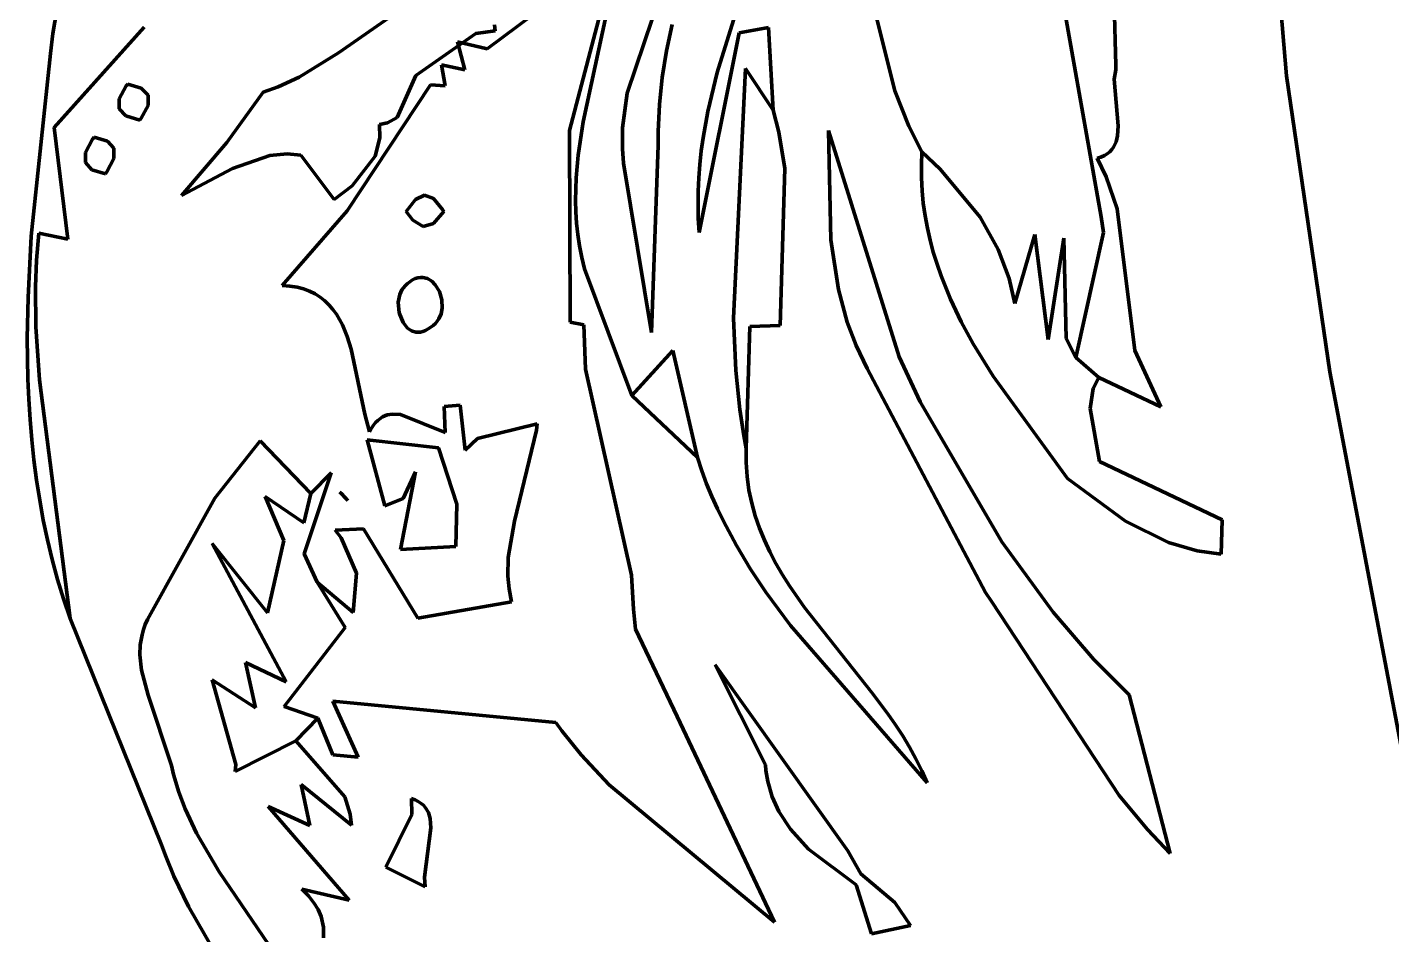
# Model space of a CAD drawing. Header units: millimetres. Extents: x 0 to 8.3, y 0 to 12.4.
# Drawn here: x 1.018 to 2.119, y 2.322 to 3.053 of the extents above; entities that cross this region are included whole.
import ezdxf

# ---------------------------------------------------------------- set-up
doc = ezdxf.new("R2010")
doc.units = ezdxf.units.MM
for name, color, linetype, lineweight in [('color#131313ff', 7, 'CONTINUOUS', 100), ('color#7c7c7cff', 7, 'CONTINUOUS', 100), ('color#c5c5c5ff', 7, 'CONTINUOUS', 100), ('color#ffffffff', 7, 'CONTINUOUS', 100)]:
    doc.layers.add(name, color=color, linetype=linetype, lineweight=lineweight)

msp = doc.modelspace()

# ---------------------------------------------------------------- linework, layer by layer
at = {"layer": 'color#131313ff'}
for p, q in [((2.0094, 3.3044), (2.0339, 3.0143)), ((1.5744, 3.017), (1.6165, 3.1518)), ((1.6823, 3.1446), (1.7178, 3.0021)), ((1.4915, 3.0942), (1.4663, 2.9773)), ((1.3455, 3.0861), (1.2689, 3.0329)), ((1.4554, 2.9703), (1.4869, 3.0907)), ((1.8963, 3.0229), (1.8949, 3.0728)), ((1.4268, 3.0643), (1.3889, 3.0361)), ((1.0397, 2.9726), (1.1123, 3.0536)), ((1.3797, 3.0483), (1.3954, 3.0506)), ((1.3954, 3.0506), (1.3949, 3.0553)), ((1.6159, 3.0532), (1.5923, 3.0489)), ((1.6197, 2.9865), (1.6159, 3.0532)), ((1.3313, 3.0146), (1.3797, 3.0483)), ((1.3889, 3.0361), (1.3651, 3.0417)), ((1.3651, 3.0417), (1.371, 3.019)), ((1.5923, 3.0489), (1.56, 2.8881)), ((1.2689, 3.0329), (1.2372, 3.0133)), ((1.371, 3.019), (1.3521, 3.0231)), ((1.3521, 3.0231), (1.355, 3.0063)), ((1.567, 2.9855), (1.5744, 3.017)), ((1.8949, 3.0117), (1.8963, 3.0192)), ((1.8963, 3.0192), (1.8963, 3.0229)), ((1.0977, 3.0061), (1.0921, 2.9958)), ((1.099, 3.0077), (1.0977, 3.0061)), ((1.1099, 3.0043), (1.099, 3.0077)), ((1.2202, 3.0054), (1.2083, 3.0012)), ((1.2372, 3.0133), (1.2202, 3.0054)), ((1.3433, 3.0071), (1.2759, 2.9054)), ((1.3163, 2.9807), (1.3313, 3.0146)), ((1.355, 3.0063), (1.3433, 3.0071)), ((1.898, 2.974), (1.8949, 3.0117)), ((2.0339, 3.0143), (2.0689, 2.7757)), ((1.0921, 2.9958), (1.0921, 2.9878)), ((1.1153, 2.9986), (1.1099, 3.0043)), ((1.1153, 2.9905), (1.1153, 2.9986)), ((1.2083, 3.0012), (1.1788, 2.9606)), ((1.7178, 3.0021), (1.7292, 2.9736)), ((1.0921, 2.9878), (1.0975, 2.982)), ((1.1098, 2.9801), (1.1153, 2.9905)), ((1.5632, 2.9643), (1.567, 2.9855)), ((1.6244, 2.969), (1.6197, 2.9865)), ((1.0505, 2.8826), (1.0397, 2.9726)), ((1.0975, 2.982), (1.1086, 2.9785)), ((1.1086, 2.9785), (1.1098, 2.9801)), ((1.3022, 2.9751), (1.3084, 2.9764)), ((1.3023, 2.9642), (1.3022, 2.9751)), ((1.3084, 2.9764), (1.3163, 2.9807)), ((1.4663, 2.9773), (1.4623, 2.9502)), ((1.7292, 2.9736), (1.7397, 2.953)), ((1.8976, 2.9659), (1.898, 2.974)), ((1.0705, 2.9632), (1.0649, 2.9526)), ((1.0718, 2.9649), (1.0705, 2.9632)), ((1.0825, 2.9616), (1.0718, 2.9649)), ((1.0878, 2.9559), (1.0825, 2.9616)), ((1.2985, 2.9496), (1.3023, 2.9642)), ((1.456, 2.8156), (1.4554, 2.9703)), ((1.5617, 2.9537), (1.5632, 2.9643)), ((1.629, 2.9395), (1.6244, 2.969)), ((1.6643, 2.9703), (1.6662, 2.8821)), ((1.7214, 2.7878), (1.6643, 2.9703)), ((1.8964, 2.9611), (1.8976, 2.9659)), ((1.0649, 2.9526), (1.0648, 2.9444)), ((1.0877, 2.9476), (1.0878, 2.9559)), ((1.1788, 2.9606), (1.1424, 2.9178)), ((1.2136, 2.95), (1.2276, 2.9513)), ((1.2276, 2.9513), (1.2386, 2.9504)), ((1.2386, 2.9504), (1.2654, 2.9145)), ((1.5605, 2.9429), (1.5617, 2.9537)), ((1.7397, 2.953), (1.7393, 2.9424)), ((1.8869, 2.95), (1.8893, 2.9514)), ((1.8893, 2.9514), (1.8913, 2.953)), ((1.8913, 2.953), (1.893, 2.9548)), ((1.893, 2.9548), (1.8944, 2.9567)), ((1.8944, 2.9567), (1.8964, 2.9611)), ((1.0648, 2.9444), (1.0701, 2.9386)), ((1.0821, 2.937), (1.0877, 2.9476)), ((1.1424, 2.9178), (1.1836, 2.9395)), ((1.1836, 2.9395), (1.2136, 2.95)), ((1.28, 2.9256), (1.2985, 2.9496)), ((1.4623, 2.9502), (1.4608, 2.9321)), ((1.5597, 2.9321), (1.5605, 2.9429)), ((1.6253, 2.8129), (1.629, 2.9395)), ((1.7393, 2.9424), (1.7393, 2.932)), ((1.8812, 2.9479), (1.8842, 2.9488)), ((1.8884, 2.9329), (1.8812, 2.9479)), ((1.8842, 2.9488), (1.8869, 2.95)), ((1.0701, 2.9386), (1.0809, 2.9352)), ((1.0809, 2.9352), (1.0821, 2.937)), ((1.4608, 2.9321), (1.4603, 2.9139)), ((1.5592, 2.9212), (1.5597, 2.9321)), ((1.7393, 2.932), (1.7399, 2.9217)), ((1.8972, 2.907), (1.8884, 2.9329)), ((1.2654, 2.9145), (1.28, 2.9256)), ((1.331, 2.9146), (1.3383, 2.9181)), ((1.3383, 2.9181), (1.3456, 2.9154)), ((1.5591, 2.9103), (1.5592, 2.9212)), ((1.7399, 2.9217), (1.7408, 2.9115)), ((1.3237, 2.9049), (1.331, 2.9146)), ((1.3456, 2.9154), (1.353, 2.9066)), ((1.353, 2.9066), (1.3541, 2.9048)), ((1.4603, 2.9139), (1.4606, 2.9047)), ((1.5593, 2.8993), (1.5591, 2.9103)), ((1.7408, 2.9115), (1.7423, 2.9015)), ((1.9114, 2.7929), (1.8972, 2.907)), ((1.2759, 2.9054), (1.2236, 2.8453)), ((1.3289, 2.8979), (1.3237, 2.9049)), ((1.3372, 2.8928), (1.3289, 2.8979)), ((1.3541, 2.9048), (1.3456, 2.8951)), ((1.4606, 2.9047), (1.4611, 2.8956)), ((1.4611, 2.8956), (1.4621, 2.8864)), ((1.56, 2.8881), (1.5593, 2.8993)), ((1.7423, 2.9015), (1.7441, 2.8916)), ((1.0253, 2.8658), (1.0271, 2.8874)), ((1.0271, 2.8874), (1.0505, 2.8826)), ((1.3456, 2.8951), (1.3372, 2.8928)), ((1.4621, 2.8864), (1.4634, 2.8771)), ((1.7441, 2.8916), (1.7463, 2.8817)), ((1.4634, 2.8771), (1.4652, 2.8679)), ((1.6662, 2.8821), (1.6724, 2.8419)), ((1.7463, 2.8817), (1.7489, 2.872)), ((1.0244, 2.8442), (1.0253, 2.8658)), ((1.4652, 2.8679), (1.4674, 2.8586)), ((1.7489, 2.872), (1.7519, 2.8624)), ((1.7519, 2.8624), (1.7552, 2.853)), ((1.4674, 2.8586), (1.5058, 2.7565)), ((1.7552, 2.853), (1.7589, 2.8436)), ((1.0248, 2.812), (1.0244, 2.8442)), ((1.2236, 2.8453), (1.2298, 2.8448)), ((1.2298, 2.8448), (1.2356, 2.8439)), ((1.2356, 2.8439), (1.2408, 2.8425)), ((1.2408, 2.8425), (1.2457, 2.8407)), ((1.2457, 2.8407), (1.2502, 2.8385)), ((1.6724, 2.8419), (1.6795, 2.8158)), ((1.7589, 2.8436), (1.7628, 2.8343)), ((1.2502, 2.8385), (1.2543, 2.8358)), ((1.2543, 2.8358), (1.258, 2.8329)), ((1.258, 2.8329), (1.2614, 2.8295)), ((1.2614, 2.8295), (1.2645, 2.8259)), ((1.7628, 2.8343), (1.7715, 2.816)), ((1.2645, 2.8259), (1.2673, 2.822)), ((1.2673, 2.822), (1.2698, 2.8179)), ((1.0278, 2.7691), (1.0248, 2.812)), ((1.2698, 2.8179), (1.2721, 2.8135)), ((1.2721, 2.8135), (1.276, 2.8041)), ((1.467, 2.8134), (1.456, 2.8156)), ((1.4682, 2.7777), (1.467, 2.8134)), ((1.5979, 2.7139), (1.601, 2.8123)), ((1.601, 2.8123), (1.6253, 2.8129)), ((1.6795, 2.8158), (1.6866, 2.7968)), ((1.7715, 2.816), (1.7812, 2.7982)), ((1.276, 2.8041), (1.2791, 2.794)), ((1.6866, 2.7968), (1.6955, 2.7783)), ((1.7812, 2.7982), (1.7972, 2.772)), ((1.2791, 2.794), (1.2902, 2.7415)), ((1.7383, 2.7515), (1.7214, 2.7878)), ((1.9324, 2.7475), (1.9114, 2.7929)), ((1.5054, 2.6116), (1.4682, 2.7777)), ((1.6955, 2.7783), (1.7911, 2.5976)), ((2.0689, 2.7757), (2.1544, 2.3255)), ((1.0525, 2.5768), (1.0278, 2.7691)), ((1.7972, 2.772), (1.8573, 2.6897)), ((1.8779, 2.7622), (1.8825, 2.771)), ((1.8825, 2.771), (1.9324, 2.7475)), ((1.5058, 2.7565), (1.5586, 2.7065)), ((1.8754, 2.7461), (1.8779, 2.7622)), ((1.2902, 2.7415), (1.294, 2.7273)), ((1.3083, 2.7409), (1.3125, 2.7416)), ((1.3125, 2.7416), (1.319, 2.7413)), ((1.319, 2.7413), (1.355, 2.7266)), ((1.3542, 2.7477), (1.3672, 2.7487)), ((1.355, 2.7266), (1.3542, 2.7477)), ((1.3672, 2.7487), (1.3711, 2.7125)), ((1.8041, 2.6386), (1.7383, 2.7515)), ((1.8831, 2.7034), (1.8754, 2.7461)), ((1.294, 2.7273), (1.2956, 2.7301)), ((1.2956, 2.7301), (1.2972, 2.7326)), ((1.2972, 2.7326), (1.2989, 2.7347)), ((1.2989, 2.7347), (1.3007, 2.7365)), ((1.3007, 2.7365), (1.3044, 2.7393)), ((1.3044, 2.7393), (1.3083, 2.7409)), ((1.3812, 2.7219), (1.4293, 2.7336)), ((1.4293, 2.7336), (1.4288, 2.7286)), ((1.2057, 2.7199), (1.1691, 2.6738)), ((1.2467, 2.6776), (1.2057, 2.7199)), ((1.2922, 2.7207), (1.3064, 2.6677)), ((1.3496, 2.7144), (1.2922, 2.7207)), ((1.3711, 2.7125), (1.3812, 2.7219)), ((1.4288, 2.7286), (1.4109, 2.6553)), ((1.3645, 2.6689), (1.3496, 2.7144)), ((1.5979, 2.7024), (1.5979, 2.7139)), ((1.5586, 2.7065), (1.5621, 2.6959)), ((1.5987, 2.6912), (1.5979, 2.7024)), ((1.982, 2.6564), (1.8831, 2.7034)), ((1.2414, 2.629), (1.2632, 2.6942)), ((1.2632, 2.6942), (1.2467, 2.6776)), ((1.3311, 2.6951), (1.3189, 2.6323)), ((1.3211, 2.6736), (1.3311, 2.6951)), ((1.5621, 2.6959), (1.566, 2.6854)), ((1.6002, 2.6803), (1.5987, 2.6912)), ((1.8573, 2.6897), (1.9041, 2.6552)), ((1.2702, 2.6785), (1.2711, 2.6777)), ((1.2764, 2.672), (1.2702, 2.6785)), ((1.2711, 2.6777), (1.2764, 2.672)), ((1.566, 2.6854), (1.5702, 2.6752)), ((1.5702, 2.6752), (1.5747, 2.6651)), ((1.6024, 2.6698), (1.6002, 2.6803)), ((1.1691, 2.6738), (1.1149, 2.576)), ((1.3064, 2.6677), (1.3211, 2.6736)), ((1.3638, 2.6347), (1.3645, 2.6689)), ((1.5747, 2.6651), (1.5795, 2.6551)), ((1.6052, 2.6596), (1.6024, 2.6698)), ((1.4109, 2.6553), (1.4059, 2.6259)), ((1.5795, 2.6551), (1.59, 2.6356)), ((1.6086, 2.6496), (1.6052, 2.6596)), ((1.9041, 2.6552), (1.9387, 2.638)), ((1.9812, 2.6285), (1.982, 2.6564)), ((1.2892, 2.649), (1.2663, 2.6479)), ((1.2663, 2.6479), (1.2712, 2.6418)), ((1.3329, 2.5771), (1.2892, 2.649)), ((1.6126, 2.6399), (1.6086, 2.6496)), ((1.2712, 2.6418), (1.2834, 2.6133)), ((1.3189, 2.6323), (1.3638, 2.6347)), ((1.59, 2.6356), (1.6015, 2.6166)), ((1.617, 2.6304), (1.6126, 2.6399)), ((1.8455, 2.5818), (1.8041, 2.6386)), ((1.9387, 2.638), (1.9618, 2.6312)), ((1.9618, 2.6312), (1.9812, 2.6285)), ((1.2519, 2.6061), (1.2414, 2.629)), ((1.4059, 2.6259), (1.4056, 2.6108)), ((1.6219, 2.6211), (1.617, 2.6304)), ((1.6272, 2.6119), (1.6219, 2.6211)), ((1.2834, 2.6133), (1.2809, 2.5816)), ((1.4056, 2.6108), (1.4066, 2.6006)), ((1.507, 2.5843), (1.5054, 2.6116)), ((1.6015, 2.6166), (1.6139, 2.598)), ((1.6329, 2.603), (1.6272, 2.6119)), ((1.2809, 2.5816), (1.2519, 2.6061)), ((1.4066, 2.6006), (1.4087, 2.5903)), ((1.6139, 2.598), (1.6338, 2.571)), ((1.6451, 2.5855), (1.6329, 2.603)), ((1.4087, 2.5903), (1.3329, 2.5771)), ((1.7911, 2.5976), (1.7961, 2.5902)), ((1.7961, 2.5902), (1.8989, 2.434)), ((1.1263, 2.3943), (1.0525, 2.5768)), ((1.5087, 2.5681), (1.507, 2.5843)), ((1.6991, 2.5174), (1.6451, 2.5855)), ((1.8783, 2.5437), (1.8455, 2.5818)), ((1.1116, 2.5678), (1.1105, 2.5637)), ((1.1131, 2.5719), (1.1116, 2.5678)), ((1.1149, 2.576), (1.1131, 2.5719)), ((1.5422, 2.4976), (1.5087, 2.5681)), ((1.6338, 2.571), (1.7439, 2.4441)), ((1.1091, 2.5556), (1.1088, 2.5474)), ((1.1105, 2.5637), (1.1091, 2.5556)), ((1.1088, 2.5474), (1.1101, 2.5352)), ((1.9068, 2.5152), (1.8783, 2.5437)), ((1.1101, 2.5352), (1.1155, 2.5148)), ((1.68, 2.3895), (1.5728, 2.5395)), ((1.5728, 2.5395), (1.6134, 2.4587)), ((1.1155, 2.5148), (1.1343, 2.4582)), ((1.285, 2.4649), (1.2644, 2.51)), ((1.2644, 2.51), (1.4444, 2.4929)), ((1.7121, 2.5), (1.6991, 2.5174)), ((1.9401, 2.3872), (1.9068, 2.5152)), ((1.7183, 2.4911), (1.7121, 2.5)), ((1.2346, 2.4782), (1.2522, 2.4965)), ((1.2522, 2.4965), (1.2643, 2.4667)), ((1.4444, 2.4929), (1.4493, 2.4862)), ((1.6208, 2.3318), (1.5422, 2.4976)), ((1.7242, 2.4821), (1.7183, 2.4911)), ((1.274, 2.4329), (1.2346, 2.4782)), ((1.4493, 2.4862), (1.4649, 2.4668)), ((1.7297, 2.4729), (1.7242, 2.4821)), ((1.2643, 2.4667), (1.285, 2.4649)), ((1.4649, 2.4668), (1.4874, 2.4426)), ((1.7349, 2.4635), (1.7297, 2.4729)), ((1.1343, 2.4582), (1.136, 2.4509)), ((1.6134, 2.4587), (1.6138, 2.4542)), ((1.7396, 2.4539), (1.7349, 2.4635)), ((1.136, 2.4509), (1.1401, 2.4368)), ((1.6138, 2.4542), (1.6153, 2.4454)), ((1.6153, 2.4454), (1.619, 2.4329)), ((1.7439, 2.4441), (1.7396, 2.4539)), ((1.1401, 2.4368), (1.1452, 2.4232)), ((1.2459, 2.4099), (1.2388, 2.4428)), ((1.2388, 2.4428), (1.2794, 2.41)), ((1.4874, 2.4426), (1.6208, 2.3318)), ((1.8989, 2.434), (1.9216, 2.4066)), ((1.1452, 2.4232), (1.1543, 2.4036)), ((1.2775, 2.3496), (1.2122, 2.4252)), ((1.2122, 2.4252), (1.2459, 2.4099)), ((1.2784, 2.4191), (1.274, 2.4329)), ((1.3279, 2.4317), (1.3282, 2.4186)), ((1.3308, 2.4305), (1.3279, 2.4317)), ((1.3334, 2.4292), (1.3308, 2.4305)), ((1.3356, 2.4277), (1.3334, 2.4292)), ((1.3375, 2.4261), (1.3356, 2.4277)), ((1.3391, 2.4242), (1.3375, 2.4261)), ((1.3415, 2.4202), (1.3391, 2.4242)), ((1.619, 2.4329), (1.6244, 2.4212)), ((1.2794, 2.41), (1.2784, 2.4191)), ((1.3282, 2.4186), (1.3072, 2.3763)), ((1.343, 2.4156), (1.3415, 2.4202)), ((1.3436, 2.4079), (1.343, 2.4156)), ((1.6244, 2.4212), (1.6337, 2.4068)), ((1.1543, 2.4036), (1.1728, 2.3725)), ((1.3385, 2.3681), (1.3436, 2.4079)), ((1.6337, 2.4068), (1.6482, 2.3907)), ((1.9216, 2.4066), (1.9401, 2.3872)), ((1.1294, 2.3857), (1.1263, 2.3943)), ((1.6482, 2.3907), (1.6867, 2.3619)), ((1.6903, 2.3709), (1.68, 2.3895)), ((1.1362, 2.3689), (1.1294, 2.3857)), ((1.1479, 2.3445), (1.1362, 2.3689)), ((1.1728, 2.3725), (1.2384, 2.2762)), ((1.3072, 2.3763), (1.339, 2.3605)), ((1.339, 2.3605), (1.3385, 2.3681)), ((1.7179, 2.3478), (1.6903, 2.3709)), ((1.2448, 2.3531), (1.2393, 2.3584)), ((1.2393, 2.3584), (1.2775, 2.3496)), ((1.6867, 2.3619), (1.699, 2.3224)), ((1.2492, 2.3476), (1.2448, 2.3531)), ((1.2526, 2.3421), (1.2492, 2.3476)), ((1.7306, 2.3291), (1.7179, 2.3478)), ((1.1749, 2.2977), (1.1479, 2.3445)), ((1.2549, 2.3364), (1.2526, 2.3421)), ((1.2569, 2.3279), (1.2549, 2.3364)), ((1.257, 2.3192), (1.2569, 2.3279)), ((1.699, 2.3224), (1.7306, 2.3291))]:
    msp.add_line(p, q, dxfattribs=at)
at = {"layer": 'color#7c7c7cff'}
for p, q in [((1.5018, 3.0002), (1.5362, 3.1018)), ((1.0386, 3.0484), (1.0417, 3.0673)), ((1.1123, 3.0536), (1.0397, 2.9726)), ((1.5381, 3.0558), (1.5336, 3.0345)), ((1.0366, 3.0322), (1.0386, 3.0484)), ((1.0211, 2.885), (1.0366, 3.0322)), ((1.5336, 3.0345), (1.5302, 3.0129)), ((1.5878, 2.819), (1.5973, 3.0202)), ((1.5973, 3.0202), (1.6197, 2.9865)), ((1.8963, 3.0229), (1.8963, 3.0192)), ((1.8963, 3.0192), (1.8963, 3.0229)), ((1.0921, 2.9958), (1.0977, 3.0061)), ((1.0977, 3.0061), (1.099, 3.0077)), ((1.099, 3.0077), (1.1099, 3.0043)), ((1.5302, 3.0129), (1.5279, 2.9913)), ((1.0921, 2.9878), (1.0921, 2.9958)), ((1.1099, 3.0043), (1.1153, 2.9986)), ((1.1153, 2.9986), (1.1153, 2.9905)), ((1.4982, 2.9723), (1.5018, 3.0002)), ((1.0975, 2.982), (1.0921, 2.9878)), ((1.1153, 2.9905), (1.1098, 2.9801)), ((1.5279, 2.9913), (1.5269, 2.9694)), ((1.6197, 2.9865), (1.6244, 2.969)), ((1.0397, 2.9726), (1.0505, 2.8826)), ((1.1086, 2.9785), (1.0975, 2.982)), ((1.1098, 2.9801), (1.1086, 2.9785)), ((1.4981, 2.9554), (1.4982, 2.9723)), ((1.0649, 2.9526), (1.0705, 2.9632)), ((1.0705, 2.9632), (1.0718, 2.9649)), ((1.0718, 2.9649), (1.0825, 2.9616)), ((1.0825, 2.9616), (1.0878, 2.9559)), ((1.5269, 2.9694), (1.5268, 2.9585)), ((1.6244, 2.969), (1.629, 2.9395)), ((1.0648, 2.9444), (1.0649, 2.9526)), ((1.0878, 2.9559), (1.0877, 2.9476)), ((1.499, 2.944), (1.4981, 2.9554)), ((1.5268, 2.9585), (1.5215, 2.8073)), ((1.7393, 2.9424), (1.7397, 2.953)), ((1.7397, 2.953), (1.7545, 2.9391)), ((1.0701, 2.9386), (1.0648, 2.9444)), ((1.0877, 2.9476), (1.0821, 2.937)), ((1.5215, 2.8073), (1.499, 2.944)), ((1.629, 2.9395), (1.6253, 2.8129)), ((1.7393, 2.932), (1.7393, 2.9424)), ((1.0809, 2.9352), (1.0701, 2.9386)), ((1.0821, 2.937), (1.0809, 2.9352)), ((1.7399, 2.9217), (1.7393, 2.932)), ((1.7545, 2.9391), (1.7866, 2.9004)), ((1.7408, 2.9115), (1.7399, 2.9217)), ((1.7423, 2.9015), (1.7408, 2.9115)), ((1.7441, 2.8916), (1.7423, 2.9015)), ((1.7866, 2.9004), (1.8013, 2.8743)), ((1.0185, 2.8356), (1.0211, 2.885)), ((1.0271, 2.8874), (1.0253, 2.8658)), ((1.0505, 2.8826), (1.0271, 2.8874)), ((1.7463, 2.8817), (1.7441, 2.8916)), ((1.8148, 2.8307), (1.8309, 2.8863)), ((1.8309, 2.8863), (1.8415, 2.8017)), ((1.7489, 2.872), (1.7463, 2.8817)), ((1.8013, 2.8743), (1.8102, 2.8508)), ((1.8415, 2.8017), (1.8541, 2.8834)), ((1.8541, 2.8834), (1.8561, 2.8026)), ((1.0253, 2.8658), (1.0244, 2.8442)), ((1.7519, 2.8624), (1.7489, 2.872)), ((1.7552, 2.853), (1.7519, 2.8624)), ((1.3309, 2.8509), (1.333, 2.8515)), ((1.333, 2.8515), (1.3351, 2.8518)), ((1.3351, 2.8518), (1.3371, 2.8518)), ((1.3371, 2.8518), (1.3408, 2.8508)), ((1.7589, 2.8436), (1.7552, 2.853)), ((1.0244, 2.8442), (1.0248, 2.812)), ((1.3184, 2.838), (1.3201, 2.8418)), ((1.3201, 2.8418), (1.3227, 2.8451)), ((1.3227, 2.8451), (1.3243, 2.8465)), ((1.3243, 2.8465), (1.3265, 2.8483)), ((1.3265, 2.8483), (1.3287, 2.8498)), ((1.3287, 2.8498), (1.3309, 2.8509)), ((1.3408, 2.8508), (1.3442, 2.8488)), ((1.3442, 2.8488), (1.3471, 2.8459)), ((1.3471, 2.8459), (1.3504, 2.8403)), ((1.3504, 2.8403), (1.3524, 2.8337)), ((1.7628, 2.8343), (1.7589, 2.8436)), ((1.8102, 2.8508), (1.8148, 2.8307)), ((1.0179, 2.8027), (1.0185, 2.8356)), ((1.3171, 2.8317), (1.3184, 2.838)), ((1.3179, 2.8231), (1.3171, 2.8317)), ((1.3524, 2.8337), (1.3527, 2.8269)), ((1.7715, 2.816), (1.7628, 2.8343)), ((1.3211, 2.8153), (1.3179, 2.8231)), ((1.35, 2.8183), (1.3473, 2.8146)), ((1.3518, 2.8224), (1.35, 2.8183)), ((1.3527, 2.8269), (1.3518, 2.8224)), ((1.5895, 2.7768), (1.5878, 2.819)), ((1.0248, 2.812), (1.0278, 2.7691)), ((1.3248, 2.8108), (1.3211, 2.8153)), ((1.3278, 2.8088), (1.3248, 2.8108)), ((1.3313, 2.8077), (1.3278, 2.8088)), ((1.3351, 2.8077), (1.3313, 2.8077)), ((1.3371, 2.8082), (1.3351, 2.8077)), ((1.3391, 2.809), (1.3371, 2.8082)), ((1.3413, 2.8102), (1.3391, 2.809)), ((1.3435, 2.8117), (1.3413, 2.8102)), ((1.3455, 2.8131), (1.3435, 2.8117)), ((1.3473, 2.8146), (1.3455, 2.8131)), ((1.601, 2.8123), (1.5979, 2.7139)), ((1.6253, 2.8129), (1.601, 2.8123)), ((1.7812, 2.7982), (1.7715, 2.816)), ((1.0184, 2.7698), (1.0179, 2.8027)), ((1.7972, 2.772), (1.7812, 2.7982)), ((1.8561, 2.8026), (1.8638, 2.7873)), ((1.8638, 2.7873), (1.8825, 2.771)), ((1.5928, 2.7453), (1.5895, 2.7768)), ((1.0191, 2.7535), (1.0184, 2.7698)), ((1.0278, 2.7691), (1.0525, 2.5768)), ((1.8573, 2.6897), (1.7972, 2.772)), ((1.8825, 2.771), (1.8779, 2.7622)), ((1.0201, 2.7371), (1.0191, 2.7535)), ((1.8779, 2.7622), (1.8754, 2.7461)), ((1.596, 2.7243), (1.5928, 2.7453)), ((1.8754, 2.7461), (1.8831, 2.7034)), ((1.0215, 2.7208), (1.0201, 2.7371)), ((1.0232, 2.7046), (1.0215, 2.7208)), ((1.5979, 2.7139), (1.596, 2.7243)), ((1.0253, 2.6884), (1.0232, 2.7046)), ((1.8831, 2.7034), (1.982, 2.6564)), ((1.0279, 2.6722), (1.0253, 2.6884)), ((1.2632, 2.6942), (1.2414, 2.629)), ((1.2467, 2.6776), (1.2632, 2.6942)), ((1.9041, 2.6552), (1.8573, 2.6897)), ((1.2098, 2.6752), (1.2409, 2.654)), ((1.2248, 2.6396), (1.2098, 2.6752)), ((1.2409, 2.654), (1.2467, 2.6776)), ((1.0308, 2.6561), (1.0279, 2.6722)), ((1.0342, 2.6401), (1.0308, 2.6561)), ((1.9387, 2.638), (1.9041, 2.6552)), ((1.982, 2.6564), (1.9812, 2.6285)), ((1.038, 2.6242), (1.0342, 2.6401)), ((1.2267, 2.5257), (1.1672, 2.6372)), ((1.1672, 2.6372), (1.2117, 2.5812)), ((1.2117, 2.5812), (1.2248, 2.6396)), ((1.9618, 2.6312), (1.9387, 2.638)), ((1.9812, 2.6285), (1.9618, 2.6312)), ((1.0424, 2.6083), (1.038, 2.6242)), ((1.2414, 2.629), (1.2519, 2.6061)), ((1.0472, 2.5925), (1.0424, 2.6083)), ((1.2519, 2.6061), (1.2743, 2.5695)), ((1.0525, 2.5768), (1.0472, 2.5925)), ((1.2743, 2.5695), (1.2252, 2.5058)), ((1.2021, 2.5047), (1.1939, 2.5412)), ((1.1939, 2.5412), (1.2267, 2.5257)), ((1.1863, 2.4589), (1.1672, 2.5274)), ((1.1672, 2.5274), (1.2021, 2.5047)), ((1.2252, 2.5058), (1.2522, 2.4965)), ((1.2522, 2.4965), (1.2346, 2.4782)), ((1.2346, 2.4782), (1.1857, 2.4535)), ((1.1857, 2.4535), (1.1863, 2.4589)), ((1.3279, 2.4317), (1.3308, 2.4305)), ((1.3282, 2.4186), (1.3279, 2.4317)), ((1.3308, 2.4305), (1.3334, 2.4292)), ((1.3334, 2.4292), (1.3356, 2.4277)), ((1.3356, 2.4277), (1.3375, 2.4261)), ((1.3375, 2.4261), (1.3391, 2.4242)), ((1.3391, 2.4242), (1.3415, 2.4202)), ((1.3072, 2.3763), (1.3282, 2.4186)), ((1.3415, 2.4202), (1.343, 2.4156)), ((1.343, 2.4156), (1.3436, 2.4079)), ((1.3436, 2.4079), (1.3385, 2.3681)), ((1.339, 2.3605), (1.3072, 2.3763)), ((1.3385, 2.3681), (1.339, 2.3605))]:
    msp.add_line(p, q, dxfattribs=at)
at = {"layer": 'color#c5c5c5ff'}
for p, q in [((1.8949, 3.0728), (1.8963, 3.0229)), ((1.8843, 2.9005), (1.8547, 3.0672)), ((1.8963, 3.0192), (1.8949, 3.0117)), ((1.8963, 3.0229), (1.8963, 3.0192)), ((1.8949, 3.0117), (1.898, 2.974)), ((1.898, 2.974), (1.8976, 2.9659)), ((1.8976, 2.9659), (1.8964, 2.9611)), ((1.8893, 2.9514), (1.8869, 2.95)), ((1.8913, 2.953), (1.8893, 2.9514)), ((1.893, 2.9548), (1.8913, 2.953)), ((1.8944, 2.9567), (1.893, 2.9548)), ((1.8964, 2.9611), (1.8944, 2.9567)), ((1.8842, 2.9488), (1.8812, 2.9479)), ((1.8812, 2.9479), (1.8884, 2.9329)), ((1.8869, 2.95), (1.8842, 2.9488)), ((1.8884, 2.9329), (1.8972, 2.907)), ((1.8972, 2.907), (1.9114, 2.7929)), ((1.8862, 2.8881), (1.8843, 2.9005)), ((1.8638, 2.7873), (1.8862, 2.8881)), ((1.5058, 2.7565), (1.5388, 2.7929)), ((1.5388, 2.7929), (1.5586, 2.7065)), ((1.8825, 2.771), (1.8638, 2.7873)), ((1.9114, 2.7929), (1.9324, 2.7475)), ((1.9324, 2.7475), (1.8825, 2.771)), ((1.5586, 2.7065), (1.5058, 2.7565)), ((1.1691, 2.6738), (1.2057, 2.7199)), ((1.2057, 2.7199), (1.2467, 2.6776)), ((1.2409, 2.654), (1.2098, 2.6752)), ((1.2098, 2.6752), (1.2248, 2.6396)), ((1.2467, 2.6776), (1.2409, 2.654)), ((1.2702, 2.6785), (1.2764, 2.672)), ((1.2711, 2.6777), (1.2702, 2.6785)), ((1.2764, 2.672), (1.2711, 2.6777)), ((1.1149, 2.576), (1.1691, 2.6738)), ((1.2117, 2.5812), (1.1672, 2.6372)), ((1.1672, 2.6372), (1.2267, 2.5257)), ((1.2248, 2.6396), (1.2117, 2.5812)), ((1.1105, 2.5637), (1.1116, 2.5678)), ((1.1116, 2.5678), (1.1131, 2.5719)), ((1.1131, 2.5719), (1.1149, 2.576)), ((1.1088, 2.5474), (1.1091, 2.5556)), ((1.1091, 2.5556), (1.1105, 2.5637)), ((1.1101, 2.5352), (1.1088, 2.5474)), ((1.1155, 2.5148), (1.1101, 2.5352)), ((1.2267, 2.5257), (1.1939, 2.5412)), ((1.1939, 2.5412), (1.2021, 2.5047)), ((1.2021, 2.5047), (1.1672, 2.5274)), ((1.1672, 2.5274), (1.1863, 2.4589)), ((1.1343, 2.4582), (1.1155, 2.5148)), ((1.1857, 2.4535), (1.2346, 2.4782)), ((1.2346, 2.4782), (1.274, 2.4329)), ((1.136, 2.4509), (1.1343, 2.4582)), ((1.1863, 2.4589), (1.1857, 2.4535)), ((1.1401, 2.4368), (1.136, 2.4509)), ((1.1452, 2.4232), (1.1401, 2.4368)), ((1.2794, 2.41), (1.2388, 2.4428)), ((1.2388, 2.4428), (1.2459, 2.4099)), ((1.1543, 2.4036), (1.1452, 2.4232)), ((1.2459, 2.4099), (1.2122, 2.4252)), ((1.2122, 2.4252), (1.2775, 2.3496)), ((1.274, 2.4329), (1.2784, 2.4191)), ((1.2784, 2.4191), (1.2794, 2.41)), ((1.1728, 2.3725), (1.1543, 2.4036)), ((1.2384, 2.2762), (1.1728, 2.3725)), ((1.2775, 2.3496), (1.2393, 2.3584)), ((1.2393, 2.3584), (1.2448, 2.3531)), ((1.2448, 2.3531), (1.2492, 2.3476)), ((1.2492, 2.3476), (1.2526, 2.3421)), ((1.2526, 2.3421), (1.2549, 2.3364)), ((1.2549, 2.3364), (1.2569, 2.3279)), ((1.2569, 2.3279), (1.257, 2.3192))]:
    msp.add_line(p, q, dxfattribs=at)
at = {"layer": 'color#ffffffff'}
for p, q in [((2.0339, 3.0143), (2.0094, 3.3044)), ((1.6165, 3.1518), (1.5744, 3.017)), ((1.7178, 3.0021), (1.6823, 3.1446)), ((1.4663, 2.9773), (1.4915, 3.0942)), ((1.5362, 3.1018), (1.5018, 3.0002)), ((1.2689, 3.0329), (1.3455, 3.0861)), ((1.4869, 3.0907), (1.4554, 2.9703)), ((1.0417, 3.0673), (1.0386, 3.0484)), ((1.3889, 3.0361), (1.4268, 3.0643)), ((1.8547, 3.0672), (1.8843, 2.9005)), ((1.3954, 3.0506), (1.3797, 3.0483)), ((1.3949, 3.0553), (1.3954, 3.0506)), ((1.5336, 3.0345), (1.5381, 3.0558)), ((1.5923, 3.0489), (1.6159, 3.0532)), ((1.6159, 3.0532), (1.6197, 2.9865)), ((1.0386, 3.0484), (1.0366, 3.0322)), ((1.3797, 3.0483), (1.3313, 3.0146)), ((1.371, 3.019), (1.3651, 3.0417)), ((1.3651, 3.0417), (1.3889, 3.0361)), ((1.56, 2.8881), (1.5923, 3.0489)), ((1.0366, 3.0322), (1.0211, 2.885)), ((1.2372, 3.0133), (1.2689, 3.0329)), ((1.5302, 3.0129), (1.5336, 3.0345)), ((1.355, 3.0063), (1.3521, 3.0231)), ((1.3521, 3.0231), (1.371, 3.019)), ((1.5744, 3.017), (1.567, 2.9855)), ((1.5973, 3.0202), (1.5878, 2.819)), ((1.6197, 2.9865), (1.5973, 3.0202)), ((1.2083, 3.0012), (1.2202, 3.0054)), ((1.2202, 3.0054), (1.2372, 3.0133)), ((1.2759, 2.9054), (1.3433, 3.0071)), ((1.3313, 3.0146), (1.3163, 2.9807)), ((1.3433, 3.0071), (1.355, 3.0063)), ((1.5279, 2.9913), (1.5302, 3.0129)), ((2.0689, 2.7757), (2.0339, 3.0143)), ((1.1788, 2.9606), (1.2083, 3.0012)), ((1.5018, 3.0002), (1.4982, 2.9723)), ((1.7292, 2.9736), (1.7178, 3.0021)), ((1.5269, 2.9694), (1.5279, 2.9913)), ((1.567, 2.9855), (1.5632, 2.9643)), ((1.3084, 2.9764), (1.3022, 2.9751)), ((1.3022, 2.9751), (1.3023, 2.9642)), ((1.3163, 2.9807), (1.3084, 2.9764)), ((1.4623, 2.9502), (1.4663, 2.9773)), ((1.4982, 2.9723), (1.4981, 2.9554)), ((1.7397, 2.953), (1.7292, 2.9736)), ((1.3023, 2.9642), (1.2985, 2.9496)), ((1.4554, 2.9703), (1.456, 2.8156)), ((1.5268, 2.9585), (1.5269, 2.9694)), ((1.5632, 2.9643), (1.5617, 2.9537)), ((1.6643, 2.9703), (1.7214, 2.7878)), ((1.6662, 2.8821), (1.6643, 2.9703)), ((1.1424, 2.9178), (1.1788, 2.9606)), ((1.2276, 2.9513), (1.2136, 2.95)), ((1.2386, 2.9504), (1.2276, 2.9513)), ((1.2654, 2.9145), (1.2386, 2.9504)), ((1.4981, 2.9554), (1.499, 2.944)), ((1.5215, 2.8073), (1.5268, 2.9585)), ((1.5617, 2.9537), (1.5605, 2.9429)), ((1.7545, 2.9391), (1.7397, 2.953)), ((1.1836, 2.9395), (1.1424, 2.9178)), ((1.2136, 2.95), (1.1836, 2.9395)), ((1.2985, 2.9496), (1.28, 2.9256)), ((1.4608, 2.9321), (1.4623, 2.9502)), ((1.499, 2.944), (1.5215, 2.8073)), ((1.5605, 2.9429), (1.5597, 2.9321)), ((1.4603, 2.9139), (1.4608, 2.9321)), ((1.5597, 2.9321), (1.5592, 2.9212)), ((1.7866, 2.9004), (1.7545, 2.9391)), ((1.28, 2.9256), (1.2654, 2.9145)), ((1.3383, 2.9181), (1.331, 2.9146)), ((1.3456, 2.9154), (1.3383, 2.9181)), ((1.5592, 2.9212), (1.5591, 2.9103)), ((1.331, 2.9146), (1.3237, 2.9049)), ((1.353, 2.9066), (1.3456, 2.9154)), ((1.3541, 2.9048), (1.353, 2.9066)), ((1.4606, 2.9047), (1.4603, 2.9139)), ((1.5591, 2.9103), (1.5593, 2.8993)), ((1.2236, 2.8453), (1.2759, 2.9054)), ((1.3237, 2.9049), (1.3289, 2.8979)), ((1.3289, 2.8979), (1.3372, 2.8928)), ((1.3456, 2.8951), (1.3541, 2.9048)), ((1.4611, 2.8956), (1.4606, 2.9047)), ((1.4621, 2.8864), (1.4611, 2.8956)), ((1.5593, 2.8993), (1.56, 2.8881)), ((1.8013, 2.8743), (1.7866, 2.9004)), ((1.8843, 2.9005), (1.8862, 2.8881)), ((1.0211, 2.885), (1.0185, 2.8356)), ((1.3372, 2.8928), (1.3456, 2.8951)), ((1.4634, 2.8771), (1.4621, 2.8864)), ((1.8309, 2.8863), (1.8148, 2.8307)), ((1.8415, 2.8017), (1.8309, 2.8863)), ((1.8862, 2.8881), (1.8638, 2.7873)), ((1.4652, 2.8679), (1.4634, 2.8771)), ((1.6724, 2.8419), (1.6662, 2.8821)), ((1.8102, 2.8508), (1.8013, 2.8743)), ((1.8541, 2.8834), (1.8415, 2.8017)), ((1.8561, 2.8026), (1.8541, 2.8834)), ((1.4674, 2.8586), (1.4652, 2.8679)), ((1.333, 2.8515), (1.3309, 2.8509)), ((1.3351, 2.8518), (1.333, 2.8515)), ((1.3371, 2.8518), (1.3351, 2.8518)), ((1.3408, 2.8508), (1.3371, 2.8518)), ((1.5058, 2.7565), (1.4674, 2.8586)), ((1.2298, 2.8448), (1.2236, 2.8453)), ((1.2356, 2.8439), (1.2298, 2.8448)), ((1.2408, 2.8425), (1.2356, 2.8439)), ((1.2457, 2.8407), (1.2408, 2.8425)), ((1.2502, 2.8385), (1.2457, 2.8407)), ((1.3201, 2.8418), (1.3184, 2.838)), ((1.3227, 2.8451), (1.3201, 2.8418)), ((1.3243, 2.8465), (1.3227, 2.8451)), ((1.3265, 2.8483), (1.3243, 2.8465)), ((1.3287, 2.8498), (1.3265, 2.8483)), ((1.3309, 2.8509), (1.3287, 2.8498)), ((1.3442, 2.8488), (1.3408, 2.8508)), ((1.3471, 2.8459), (1.3442, 2.8488)), ((1.3504, 2.8403), (1.3471, 2.8459)), ((1.3524, 2.8337), (1.3504, 2.8403)), ((1.6795, 2.8158), (1.6724, 2.8419)), ((1.8148, 2.8307), (1.8102, 2.8508)), ((1.0185, 2.8356), (1.0179, 2.8027)), ((1.2543, 2.8358), (1.2502, 2.8385)), ((1.258, 2.8329), (1.2543, 2.8358)), ((1.2614, 2.8295), (1.258, 2.8329)), ((1.2645, 2.8259), (1.2614, 2.8295)), ((1.3184, 2.838), (1.3171, 2.8317)), ((1.3171, 2.8317), (1.3179, 2.8231)), ((1.3527, 2.8269), (1.3524, 2.8337)), ((1.2673, 2.822), (1.2645, 2.8259)), ((1.2698, 2.8179), (1.2673, 2.822)), ((1.3179, 2.8231), (1.3211, 2.8153)), ((1.3473, 2.8146), (1.35, 2.8183)), ((1.35, 2.8183), (1.3518, 2.8224)), ((1.3518, 2.8224), (1.3527, 2.8269)), ((1.5878, 2.819), (1.5895, 2.7768)), ((1.2721, 2.8135), (1.2698, 2.8179)), ((1.276, 2.8041), (1.2721, 2.8135)), ((1.3211, 2.8153), (1.3248, 2.8108)), ((1.3248, 2.8108), (1.3278, 2.8088)), ((1.3278, 2.8088), (1.3313, 2.8077)), ((1.3313, 2.8077), (1.3351, 2.8077)), ((1.3351, 2.8077), (1.3371, 2.8082)), ((1.3371, 2.8082), (1.3391, 2.809)), ((1.3391, 2.809), (1.3413, 2.8102)), ((1.3413, 2.8102), (1.3435, 2.8117)), ((1.3435, 2.8117), (1.3455, 2.8131)), ((1.3455, 2.8131), (1.3473, 2.8146)), ((1.456, 2.8156), (1.467, 2.8134)), ((1.467, 2.8134), (1.4682, 2.7777)), ((1.6866, 2.7968), (1.6795, 2.8158)), ((1.0179, 2.8027), (1.0184, 2.7698)), ((1.2791, 2.794), (1.276, 2.8041)), ((1.6955, 2.7783), (1.6866, 2.7968)), ((1.8638, 2.7873), (1.8561, 2.8026)), ((1.2902, 2.7415), (1.2791, 2.794)), ((1.5388, 2.7929), (1.5058, 2.7565)), ((1.5586, 2.7065), (1.5388, 2.7929)), ((1.7214, 2.7878), (1.7383, 2.7515)), ((1.4682, 2.7777), (1.5054, 2.6116)), ((1.5895, 2.7768), (1.5928, 2.7453)), ((1.7911, 2.5976), (1.6955, 2.7783)), ((2.1544, 2.3255), (2.0689, 2.7757)), ((1.0184, 2.7698), (1.0191, 2.7535)), ((1.0191, 2.7535), (1.0201, 2.7371)), ((1.294, 2.7273), (1.2902, 2.7415)), ((1.3125, 2.7416), (1.3083, 2.7409)), ((1.319, 2.7413), (1.3125, 2.7416)), ((1.355, 2.7266), (1.319, 2.7413)), ((1.3672, 2.7487), (1.3542, 2.7477)), ((1.3542, 2.7477), (1.355, 2.7266)), ((1.3711, 2.7125), (1.3672, 2.7487)), ((1.5928, 2.7453), (1.596, 2.7243)), ((1.7383, 2.7515), (1.8041, 2.6386)), ((1.0201, 2.7371), (1.0215, 2.7208)), ((1.2956, 2.7301), (1.294, 2.7273)), ((1.2972, 2.7326), (1.2956, 2.7301)), ((1.2989, 2.7347), (1.2972, 2.7326)), ((1.3007, 2.7365), (1.2989, 2.7347)), ((1.3044, 2.7393), (1.3007, 2.7365)), ((1.3083, 2.7409), (1.3044, 2.7393)), ((1.4293, 2.7336), (1.3812, 2.7219)), ((1.4288, 2.7286), (1.4293, 2.7336)), ((1.0215, 2.7208), (1.0232, 2.7046)), ((1.2922, 2.7207), (1.3496, 2.7144)), ((1.3064, 2.6677), (1.2922, 2.7207)), ((1.3812, 2.7219), (1.3711, 2.7125)), ((1.4109, 2.6553), (1.4288, 2.7286)), ((1.596, 2.7243), (1.5979, 2.7139)), ((1.3496, 2.7144), (1.3645, 2.6689)), ((1.5979, 2.7139), (1.5979, 2.7024)), ((1.0232, 2.7046), (1.0253, 2.6884)), ((1.5621, 2.6959), (1.5586, 2.7065)), ((1.5979, 2.7024), (1.5987, 2.6912)), ((1.0253, 2.6884), (1.0279, 2.6722)), ((1.3189, 2.6323), (1.3311, 2.6951)), ((1.3311, 2.6951), (1.3211, 2.6736)), ((1.566, 2.6854), (1.5621, 2.6959)), ((1.5987, 2.6912), (1.6002, 2.6803)), ((1.5702, 2.6752), (1.566, 2.6854)), ((1.5747, 2.6651), (1.5702, 2.6752)), ((1.6002, 2.6803), (1.6024, 2.6698)), ((1.0279, 2.6722), (1.0308, 2.6561)), ((1.3211, 2.6736), (1.3064, 2.6677)), ((1.3645, 2.6689), (1.3638, 2.6347)), ((1.5795, 2.6551), (1.5747, 2.6651)), ((1.6024, 2.6698), (1.6052, 2.6596)), ((1.0308, 2.6561), (1.0342, 2.6401)), ((1.4059, 2.6259), (1.4109, 2.6553)), ((1.59, 2.6356), (1.5795, 2.6551)), ((1.6052, 2.6596), (1.6086, 2.6496)), ((1.2663, 2.6479), (1.2892, 2.649)), ((1.2712, 2.6418), (1.2663, 2.6479)), ((1.2892, 2.649), (1.3329, 2.5771)), ((1.6086, 2.6496), (1.6126, 2.6399)), ((1.0342, 2.6401), (1.038, 2.6242)), ((1.2834, 2.6133), (1.2712, 2.6418)), ((1.3638, 2.6347), (1.3189, 2.6323)), ((1.6015, 2.6166), (1.59, 2.6356)), ((1.6126, 2.6399), (1.617, 2.6304)), ((1.8041, 2.6386), (1.8455, 2.5818)), ((1.038, 2.6242), (1.0424, 2.6083)), ((1.4056, 2.6108), (1.4059, 2.6259)), ((1.617, 2.6304), (1.6219, 2.6211)), ((1.6219, 2.6211), (1.6272, 2.6119)), ((1.2809, 2.5816), (1.2834, 2.6133)), ((1.4066, 2.6006), (1.4056, 2.6108)), ((1.5054, 2.6116), (1.507, 2.5843)), ((1.6139, 2.598), (1.6015, 2.6166)), ((1.6272, 2.6119), (1.6329, 2.603)), ((1.0424, 2.6083), (1.0472, 2.5925)), ((1.2743, 2.5695), (1.2519, 2.6061)), ((1.2519, 2.6061), (1.2809, 2.5816)), ((1.4087, 2.5903), (1.4066, 2.6006)), ((1.6338, 2.571), (1.6139, 2.598)), ((1.6329, 2.603), (1.6451, 2.5855)), ((1.0472, 2.5925), (1.0525, 2.5768)), ((1.3329, 2.5771), (1.4087, 2.5903)), ((1.7961, 2.5902), (1.7911, 2.5976)), ((1.8989, 2.434), (1.7961, 2.5902)), ((1.0525, 2.5768), (1.1263, 2.3943)), ((1.507, 2.5843), (1.5087, 2.5681)), ((1.6451, 2.5855), (1.6991, 2.5174)), ((1.8455, 2.5818), (1.8783, 2.5437)), ((1.2252, 2.5058), (1.2743, 2.5695)), ((1.5087, 2.5681), (1.5422, 2.4976)), ((1.7439, 2.4441), (1.6338, 2.571)), ((1.8783, 2.5437), (1.9068, 2.5152)), ((1.6134, 2.4587), (1.5728, 2.5395)), ((1.5728, 2.5395), (1.68, 2.3895)), ((1.4444, 2.4929), (1.2644, 2.51)), ((1.2644, 2.51), (1.285, 2.4649)), ((1.6991, 2.5174), (1.7121, 2.5)), ((1.9068, 2.5152), (1.9401, 2.3872)), ((1.2522, 2.4965), (1.2252, 2.5058)), ((1.7121, 2.5), (1.7183, 2.4911)), ((1.2643, 2.4667), (1.2522, 2.4965)), ((1.4493, 2.4862), (1.4444, 2.4929)), ((1.5422, 2.4976), (1.6208, 2.3318)), ((1.7183, 2.4911), (1.7242, 2.4821)), ((1.4649, 2.4668), (1.4493, 2.4862)), ((1.7242, 2.4821), (1.7297, 2.4729)), ((1.285, 2.4649), (1.2643, 2.4667)), ((1.4874, 2.4426), (1.4649, 2.4668)), ((1.7297, 2.4729), (1.7349, 2.4635)), ((1.6138, 2.4542), (1.6134, 2.4587)), ((1.7349, 2.4635), (1.7396, 2.4539)), ((1.6153, 2.4454), (1.6138, 2.4542)), ((1.619, 2.4329), (1.6153, 2.4454)), ((1.7396, 2.4539), (1.7439, 2.4441)), ((1.6208, 2.3318), (1.4874, 2.4426)), ((1.9216, 2.4066), (1.8989, 2.434)), ((1.6244, 2.4212), (1.619, 2.4329)), ((1.6337, 2.4068), (1.6244, 2.4212)), ((1.6482, 2.3907), (1.6337, 2.4068)), ((1.9401, 2.3872), (1.9216, 2.4066)), ((1.1263, 2.3943), (1.1294, 2.3857)), ((1.6867, 2.3619), (1.6482, 2.3907)), ((1.68, 2.3895), (1.6903, 2.3709)), ((1.1294, 2.3857), (1.1362, 2.3689)), ((1.1362, 2.3689), (1.1479, 2.3445)), ((1.6903, 2.3709), (1.7179, 2.3478)), ((1.699, 2.3224), (1.6867, 2.3619)), ((1.7179, 2.3478), (1.7306, 2.3291)), ((1.1479, 2.3445), (1.1749, 2.2977)), ((1.7306, 2.3291), (1.699, 2.3224))]:
    msp.add_line(p, q, dxfattribs=at)

doc.saveas('drawing.dxf')
